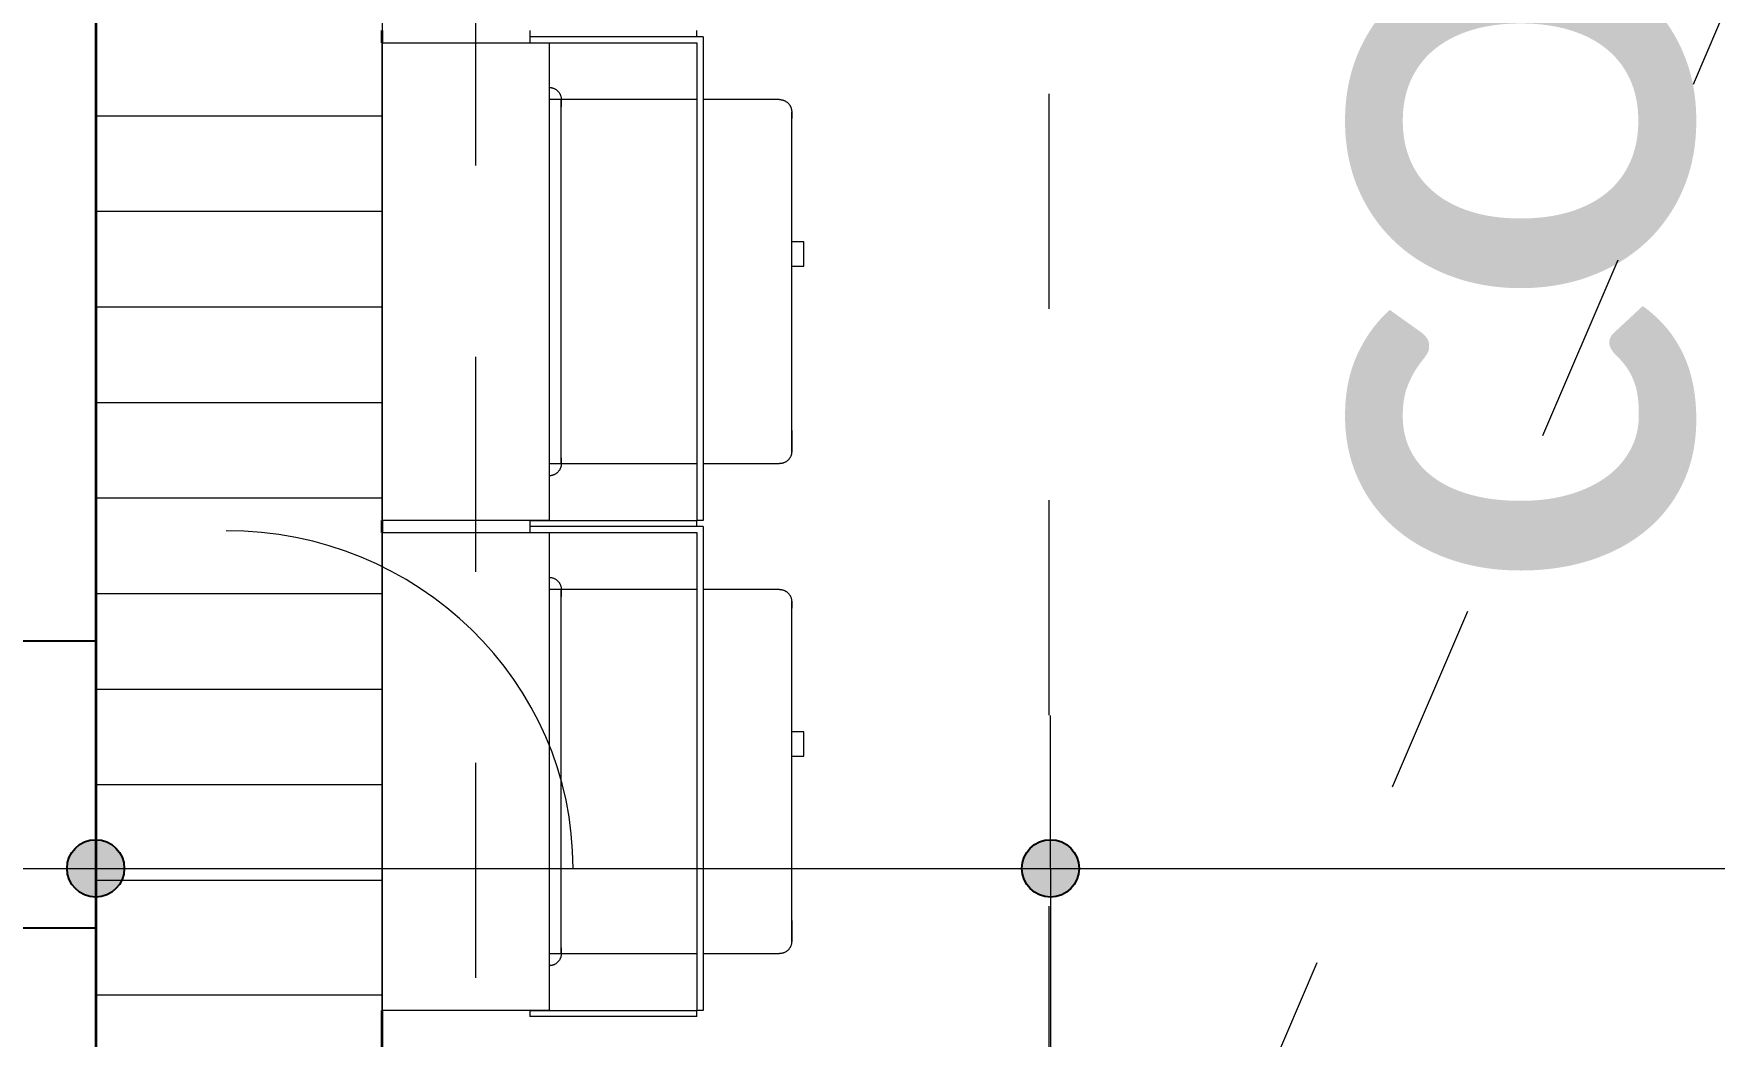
# Model space of a CAD drawing. Header units: metres. Extents: x -144 to 1000, y -717 to 29.
# Drawn here: x 229.566 to 230.446, y -570.53 to -570.005 of the extents above; entities that cross this region are included whole.
import ezdxf

# ---------------------------------------------------------------- set-up
doc = ezdxf.new("R2010")
doc.units = ezdxf.units.M
doc.linetypes.add('Basculante', pattern=[0.11625, 0.075, -0.04125])
doc.linetypes.add('basculante modificado', pattern=[0.18, 0.1125, -0.0675])
doc.layers.get('0').update_dxf_attribs({"color": 1})
for name, color, linetype, lineweight in [('A-ANNO-DIMS', 1, 'Continuous', 9), ('A-DETL', 1, 'Continuous', 9), ('A-DETL-THIN', 1, 'Continuous', 9), ('A-GLAZ-CWMG', 1, 'Continuous', 9), ('A-WALL', 4, 'Continuous', 9), ('E-ELEC-FIXT', 7, 'Continuous', 9), ('G-ANNO-TEXT', 2, 'Continuous', 9)]:
    doc.layers.add(name, color=color, linetype=linetype, lineweight=lineweight)
doc.layers.add('A-WALL-PATT', color=7, linetype='Continuous', lineweight=35, true_color=0x9c9c9c)
doc.styles.add('Calibri_B_2', font='calibrib.ttf', dxfattribs={"height": 0.135})

# ---------------------------------------------------------------- blocks, each defined once
blk = doc.blocks.new('W')
at = {"layer": 'A-ANNO-DIMS', "lineweight": 25, "true_color": 0x00592d}
h = blk.add_hatch(color=118, dxfattribs=at)
edge = h.paths.add_edge_path()
edge.add_arc((227.09898, -508.9242), 0.015, 0, 360)
h = blk.add_hatch(color=118, dxfattribs=at)
edge = h.paths.add_edge_path()
edge.add_arc((227.09898, -508.9242), 0.015, 0, 360)
h = blk.add_hatch(color=118, dxfattribs=at)
edge = h.paths.add_edge_path()
edge.add_arc((227.59898, -508.9242), 0.015, 0, 360)
h = blk.add_hatch(color=118, dxfattribs=at)
edge = h.paths.add_edge_path()
edge.add_arc((227.59898, -508.9242), 0.015, 0, 360)
at = {"layer": 'A-ANNO-DIMS', "color": 118, "true_color": 0x00592d}
for p, q in [((227.09898, -508.9242), (227.09898, -508.8442)), ((227.09898, -508.9242), (227.09898, -508.8442)), ((227.59898, -508.9242), (227.59898, -508.8442)), ((227.59898, -508.9242), (227.59898, -508.8442)), ((219.89898, -508.9242), (227.09898, -508.9242)), ((227.09898, -508.9242), (227.09898, -509.15967)), ((227.09898, -508.9242), (227.59898, -508.9242)), ((227.09898, -508.9242), (227.09898, -509.15967)), ((227.59898, -508.9242), (227.59898, -509.15967)), ((227.59898, -508.9242), (237.19876, -508.9242)), ((227.59898, -508.9242), (227.59898, -509.15967))]:
    blk.add_line(p, q, dxfattribs=at)
at = {"layer": 'A-ANNO-DIMS', "color": 118, "lineweight": 25, "true_color": 0x00592d}
for centre in [(227.09898, -508.9242), (227.09898, -508.9242), (227.59898, -508.9242), (227.59898, -508.9242)]:
    blk.add_circle(centre, 0.015, dxfattribs=at)
at = {"layer": 'A-ANNO-DIMS', "color": 118, "true_color": 0x00592d}
blk.add_ellipse((227.16724, -508.9242), major_axis=(0.18174, 0), ratio=0.972266, start_param=0, end_param=1.570796, dxfattribs=at)
at = {"layer": 'A-DETL', "color": 9, "linetype": 'Basculante', "true_color": 0xc0c0c0}
blk.add_line((230.57396, -502.35539), (227.24884, -510.11647), dxfattribs=at)
at = {"layer": 'A-DETL', "color": 7, "linetype": 'basculante modificado'}
for p, q in [((227.29802, -509.40645), (227.29802, -506.60645)), ((227.59802, -506.60645), (227.59802, -509.40645))]:
    blk.add_line(p, q, dxfattribs=at)
at = {"layer": 'A-DETL-THIN'}
blk.add_line((227.24898, -506.60639), (227.24898, -509.40639), dxfattribs=at)
at = {"layer": 'A-GLAZ-CWMG', "lineweight": 25, "extrusion": (0, 0, -1)}
for p, q in [((227.09898, -508.80539), (227.04898, -508.80539)), ((227.09898, -508.95539), (227.09898, -508.80539)), ((227.04898, -508.95539), (227.09898, -508.95539))]:
    blk.add_line(p, q, dxfattribs=at)
at = {"layer": 'A-WALL', "lineweight": 35}
for p, q in [((227.09898, -506.60639), (227.09898, -509.40039)), ((227.24898, -508.49218), (227.24898, -508.48583)), ((227.24898, -508.74853), (227.24898, -508.74218)), ((227.24898, -509.40039), (227.24898, -508.99853))]:
    blk.add_line(p, q, dxfattribs=at)
at = {"layer": 'A-WALL-PATT', "color": 8, "lineweight": 5, "true_color": 0x727272}
for p, q in [((227.24898, -508.53054), (227.09898, -508.53054)), ((227.24898, -508.58054), (227.09898, -508.58054)), ((227.24898, -508.63054), (227.09898, -508.63054)), ((227.24898, -508.68054), (227.09898, -508.68054)), ((227.24898, -508.73054), (227.09898, -508.73054)), ((227.24898, -508.78054), (227.09898, -508.78054)), ((227.24898, -508.83054), (227.09898, -508.83054)), ((227.24898, -508.88054), (227.09898, -508.88054)), ((227.24898, -508.93054), (227.09898, -508.93054)), ((227.09898, -508.99038), (227.24898, -508.99038))]:
    blk.add_line(p, q, dxfattribs=at)
at = {"layer": 'E-ELEC-FIXT'}
for p, q in [((227.32638, -508.48583), (227.32638, -508.489)), ((227.41384, -508.489), (227.41384, -508.48583)), ((227.24898, -508.74218), (227.24898, -508.49218)), ((227.24898, -508.49218), (227.33644, -508.49218)), ((227.41384, -508.489), (227.32638, -508.489)), ((227.41701, -508.489), (227.32638, -508.489)), ((227.32638, -508.489), (227.32638, -508.49218)), ((227.32638, -508.49218), (227.41384, -508.49218)), ((227.33644, -508.49218), (227.33644, -508.74218)), ((227.41384, -508.49218), (227.41384, -508.74218)), ((227.41701, -508.489), (227.41701, -508.74218)), ((227.41384, -508.52193), (227.33644, -508.52193)), ((227.34279, -508.52444), (227.34279, -508.52193)), ((227.45709, -508.52193), (227.41701, -508.52193)), ((227.34279, -508.56033), (227.34279, -508.55342)), ((227.34279, -508.58778), (227.34279, -508.57942)), ((227.46979, -508.59638), (227.46344, -508.59638)), ((227.46979, -508.59638), (227.46344, -508.59638)), ((227.46979, -508.60908), (227.46979, -508.59638)), ((227.46979, -508.59703), (227.46979, -508.59638)), ((227.46979, -508.59723), (227.46979, -508.59638)), ((227.46979, -508.59703), (227.46979, -508.59638)), ((227.46344, -508.60908), (227.46979, -508.60908)), ((227.46344, -508.60908), (227.46979, -508.60908)), ((227.46979, -508.60908), (227.46979, -508.60822)), ((227.46979, -508.60908), (227.46979, -508.60842)), ((227.46979, -508.60908), (227.46979, -508.60842)), ((227.34279, -508.65494), (227.34279, -508.64658)), ((227.34279, -508.68094), (227.34279, -508.67403)), ((227.33644, -508.71243), (227.41384, -508.71243)), ((227.34279, -508.71243), (227.34279, -508.71098)), ((227.41701, -508.71243), (227.45709, -508.71243)), ((227.33644, -508.74218), (227.24898, -508.74218)), ((227.24898, -508.99853), (227.24898, -508.74853)), ((227.24898, -508.74853), (227.33644, -508.74853)), ((227.32638, -508.74218), (227.41384, -508.74218)), ((227.32638, -508.74218), (227.32638, -508.74535)), ((227.41384, -508.74535), (227.32638, -508.74535)), ((227.41701, -508.74535), (227.32638, -508.74535)), ((227.32638, -508.74535), (227.32638, -508.74853)), ((227.32638, -508.74853), (227.41384, -508.74853)), ((227.33644, -508.74853), (227.33644, -508.99853)), ((227.41384, -508.74535), (227.41384, -508.74218)), ((227.41701, -508.74218), (227.41384, -508.74218)), ((227.41384, -508.74853), (227.41384, -508.99853)), ((227.41701, -508.74535), (227.41701, -508.99853)), ((227.41384, -508.77828), (227.33644, -508.77828)), ((227.34279, -508.78079), (227.34279, -508.77828)), ((227.45709, -508.77828), (227.41701, -508.77828)), ((227.34279, -508.81668), (227.34279, -508.80977)), ((227.34279, -508.84413), (227.34279, -508.83577)), ((227.46979, -508.85273), (227.46344, -508.85273)), ((227.46979, -508.85273), (227.46344, -508.85273)), ((227.46979, -508.86543), (227.46979, -508.85273)), ((227.46979, -508.85338), (227.46979, -508.85273)), ((227.46979, -508.85358), (227.46979, -508.85273)), ((227.46979, -508.85338), (227.46979, -508.85273)), ((227.46979, -508.86543), (227.46979, -508.86457)), ((227.46979, -508.86543), (227.46979, -508.86477)), ((227.46979, -508.86543), (227.46979, -508.86477)), ((227.46344, -508.86543), (227.46979, -508.86543)), ((227.46344, -508.86543), (227.46979, -508.86543)), ((227.34279, -508.91129), (227.34279, -508.90389)), ((227.34279, -508.93729), (227.34279, -508.93038)), ((227.33644, -508.96878), (227.41384, -508.96878)), ((227.34279, -508.96878), (227.34279, -508.96733)), ((227.41701, -508.96878), (227.45709, -508.96878)), ((227.33644, -508.99853), (227.24898, -508.99853)), ((227.32638, -508.99853), (227.41384, -508.99853)), ((227.32638, -508.99853), (227.32638, -509.0017)), ((227.41384, -509.0017), (227.32638, -509.0017)), ((227.41384, -509.0017), (227.41384, -508.99853)), ((227.41701, -508.99853), (227.41384, -508.99853))]:
    blk.add_line(p, q, dxfattribs=at)
at = {"layer": 'E-ELEC-FIXT', "flags": 128}
for points in [[(227.33644, -508.51558), (227.33669, -508.51558), (227.33695, -508.5156), (227.3372, -508.51562), (227.33745, -508.51566), (227.3377, -508.51571), (227.33795, -508.51576), (227.33819, -508.51583), (227.33844, -508.5159), (227.33868, -508.51599), (227.33891, -508.51608), (227.33914, -508.51618), (227.33937, -508.5163), (227.3396, -508.51642), (227.33981, -508.51655), (227.34003, -508.51669), (227.34023, -508.51684), (227.34043, -508.51699), (227.34063, -508.51715), (227.34081, -508.51733), (227.341, -508.5175), (227.34117, -508.51769), (227.34133, -508.51788), (227.34149, -508.51808), (227.34164, -508.51829), (227.34178, -508.5185), (227.34192, -508.51871), (227.34204, -508.51894), (227.34216, -508.51916), (227.34226, -508.51939), (227.34236, -508.51963), (227.34245, -508.51987), (227.34252, -508.52011), (227.34259, -508.52035), (227.34265, -508.5206), (227.3427, -508.52085), (227.34274, -508.5211), (227.34276, -508.52135), (227.34278, -508.52161), (227.34279, -508.52186), (227.34279, -508.52193)], [(227.33644, -508.51558), (227.33669, -508.51558), (227.33695, -508.5156), (227.3372, -508.51562), (227.33745, -508.51566), (227.3377, -508.51571), (227.33795, -508.51576), (227.33819, -508.51583), (227.33844, -508.5159), (227.33868, -508.51599), (227.33891, -508.51608), (227.33914, -508.51618), (227.33937, -508.5163), (227.3396, -508.51642), (227.33981, -508.51655), (227.34003, -508.51669), (227.34023, -508.51684), (227.34043, -508.51699), (227.34063, -508.51715)], [(227.34226, -508.51939), (227.34236, -508.51963), (227.34245, -508.51987), (227.34252, -508.52011), (227.34259, -508.52035), (227.34265, -508.5206), (227.3427, -508.52085), (227.34274, -508.5211), (227.34276, -508.52135), (227.34278, -508.52161), (227.34279, -508.52186), (227.34279, -508.52193)], [(227.34279, -508.61718), (227.34279, -508.61337), (227.34279, -508.60957), (227.34279, -508.60578), (227.34279, -508.602), (227.34279, -508.59826), (227.34279, -508.59454), (227.34279, -508.59086), (227.34279, -508.58722), (227.34279, -508.58362), (227.34279, -508.58009), (227.34279, -508.57661), (227.34279, -508.57319), (227.34279, -508.56985), (227.34279, -508.56658), (227.34279, -508.5634), (227.34279, -508.5603), (227.34279, -508.55729), (227.34279, -508.55437), (227.34279, -508.55156), (227.34279, -508.54885), (227.34279, -508.54625), (227.34279, -508.54377), (227.34279, -508.5414), (227.34279, -508.53915), (227.34279, -508.53703), (227.34279, -508.53503), (227.34279, -508.53317), (227.34279, -508.53144), (227.34279, -508.52985), (227.34279, -508.5284), (227.34279, -508.52709), (227.34279, -508.52593), (227.34279, -508.52491), (227.34279, -508.52404), (227.34279, -508.52331), (227.34279, -508.52274), (227.34279, -508.52232), (227.34279, -508.52205), (227.34279, -508.52193), (227.34279, -508.52193)], [(227.34279, -508.52193), (227.34279, -508.522), (227.34279, -508.52223), (227.34279, -508.52261), (227.34279, -508.52315), (227.34279, -508.52383), (227.34279, -508.52466), (227.34279, -508.52564)], [(227.45709, -508.52193), (227.45734, -508.52193), (227.4576, -508.52195), (227.45785, -508.52197), (227.4581, -508.52201), (227.45835, -508.52206), (227.4586, -508.52211), (227.45884, -508.52218), (227.45909, -508.52225), (227.45933, -508.52234), (227.45956, -508.52243), (227.45979, -508.52253), (227.46002, -508.52265), (227.46025, -508.52277), (227.46046, -508.5229), (227.46068, -508.52304), (227.46088, -508.52319), (227.46108, -508.52334), (227.46128, -508.5235), (227.46146, -508.52368), (227.46165, -508.52385), (227.46182, -508.52404), (227.46198, -508.52423), (227.46214, -508.52443), (227.46229, -508.52464), (227.46243, -508.52485), (227.46257, -508.52506), (227.46269, -508.52529), (227.46281, -508.52551), (227.46291, -508.52574), (227.46301, -508.52598), (227.4631, -508.52622), (227.46317, -508.52646), (227.46324, -508.5267), (227.4633, -508.52695), (227.46335, -508.5272), (227.46339, -508.52745), (227.46341, -508.5277), (227.46343, -508.52796), (227.46344, -508.52821), (227.46344, -508.52828)], [(227.45785, -508.52197), (227.4581, -508.52201), (227.45835, -508.52206), (227.4586, -508.52211), (227.45884, -508.52218), (227.45909, -508.52225), (227.45933, -508.52234), (227.45956, -508.52243), (227.45979, -508.52253), (227.46002, -508.52265), (227.46025, -508.52277), (227.46046, -508.5229), (227.46068, -508.52304), (227.46088, -508.52319)], [(227.46229, -508.52464), (227.46243, -508.52485), (227.46257, -508.52506), (227.46269, -508.52529), (227.46281, -508.52551), (227.46291, -508.52574), (227.46301, -508.52598), (227.4631, -508.52622), (227.46317, -508.52646), (227.46324, -508.5267), (227.4633, -508.52695), (227.46335, -508.5272), (227.46339, -508.52745), (227.46341, -508.5277), (227.46343, -508.52796), (227.46344, -508.52821), (227.46344, -508.52828)], [(227.46344, -508.70608), (227.46344, -508.70601), (227.46344, -508.70579), (227.46344, -508.70544), (227.46344, -508.70494), (227.46344, -508.70431), (227.46344, -508.70353), (227.46344, -508.70262), (227.46344, -508.70157), (227.46344, -508.70038), (227.46344, -508.69906), (227.46344, -508.69761), (227.46344, -508.69603), (227.46344, -508.69433), (227.46344, -508.6925), (227.46344, -508.69055), (227.46344, -508.68849), (227.46344, -508.6863), (227.46344, -508.68401), (227.46344, -508.68162), (227.46344, -508.67912), (227.46344, -508.67652), (227.46344, -508.67382), (227.46344, -508.67104), (227.46344, -508.66816), (227.46344, -508.66521), (227.46344, -508.66218), (227.46344, -508.65908), (227.46344, -508.65591), (227.46344, -508.65268), (227.46344, -508.64939), (227.46344, -508.64605), (227.46344, -508.64267), (227.46344, -508.63924), (227.46344, -508.63578), (227.46344, -508.63229), (227.46344, -508.62877), (227.46344, -508.62524), (227.46344, -508.62169), (227.46344, -508.61814), (227.46344, -508.61458), (227.46344, -508.61103), (227.46344, -508.60749), (227.46344, -508.60396), (227.46344, -508.60046), (227.46344, -508.59698), (227.46344, -508.59353), (227.46344, -508.59013), (227.46344, -508.58676), (227.46344, -508.58345), (227.46344, -508.58018), (227.46344, -508.57698), (227.46344, -508.57384), (227.46344, -508.57077), (227.46344, -508.56778), (227.46344, -508.56486), (227.46344, -508.56203), (227.46344, -508.55928), (227.46344, -508.55663), (227.46344, -508.55408), (227.46344, -508.55162), (227.46344, -508.54928), (227.46344, -508.54704), (227.46344, -508.54491), (227.46344, -508.54289), (227.46344, -508.541), (227.46344, -508.53923), (227.46344, -508.53758), (227.46344, -508.53606), (227.46344, -508.53467), (227.46344, -508.53342), (227.46344, -508.53229), (227.46344, -508.5313), (227.46344, -508.53045), (227.46344, -508.52974), (227.46344, -508.52917), (227.46344, -508.52874), (227.46344, -508.52845), (227.46344, -508.5283), (227.46344, -508.52828)], [(227.46344, -508.52828), (227.46344, -508.52835), (227.46344, -508.52856), (227.46344, -508.52892), (227.46344, -508.52941), (227.46344, -508.53005), (227.46344, -508.53083), (227.46344, -508.53174)], [(227.46344, -508.52974), (227.46344, -508.52917), (227.46344, -508.52874), (227.46344, -508.52845), (227.46344, -508.5283), (227.46344, -508.52828)], [(227.46344, -508.52828), (227.46344, -508.52835), (227.46344, -508.52856), (227.46344, -508.52892), (227.46344, -508.52941)], [(227.34279, -508.71243), (227.34279, -508.71235), (227.34279, -508.71212), (227.34279, -508.71174), (227.34279, -508.71121), (227.34279, -508.71053), (227.34279, -508.7097), (227.34279, -508.70872), (227.34279, -508.70759), (227.34279, -508.70632), (227.34279, -508.70491), (227.34279, -508.70336), (227.34279, -508.70166), (227.34279, -508.69984), (227.34279, -508.69788), (227.34279, -508.69579), (227.34279, -508.69358), (227.34279, -508.69124), (227.34279, -508.68879), (227.34279, -508.68622), (227.34279, -508.68354), (227.34279, -508.68075), (227.34279, -508.67787), (227.34279, -508.67488), (227.34279, -508.67181), (227.34279, -508.66864), (227.34279, -508.6654), (227.34279, -508.66207), (227.34279, -508.65868), (227.34279, -508.65522), (227.34279, -508.65169), (227.34279, -508.64812), (227.34279, -508.64449), (227.34279, -508.64082), (227.34279, -508.63711), (227.34279, -508.63337), (227.34279, -508.6296), (227.34279, -508.62582), (227.34279, -508.62201), (227.34279, -508.61821), (227.34279, -508.61718)], [(227.46344, -508.70608), (227.46344, -508.70601), (227.46344, -508.70579), (227.46344, -508.70544), (227.46344, -508.70494), (227.46344, -508.70431), (227.46344, -508.70353), (227.46344, -508.70262), (227.46344, -508.70157), (227.46344, -508.70038), (227.46344, -508.69906), (227.46344, -508.69761), (227.46344, -508.69603), (227.46344, -508.69433)], [(227.46344, -508.69513), (227.46344, -508.69677), (227.46344, -508.69829), (227.46344, -508.69968), (227.46344, -508.70094), (227.46344, -508.70207), (227.46344, -508.70305), (227.46344, -508.7039), (227.46344, -508.70462), (227.46344, -508.70519), (227.46344, -508.70562), (227.46344, -508.70591), (227.46344, -508.70606), (227.46344, -508.70608)], [(227.46344, -508.69513), (227.46344, -508.69677), (227.46344, -508.69829), (227.46344, -508.69968), (227.46344, -508.70094), (227.46344, -508.70207), (227.46344, -508.70305), (227.46344, -508.7039), (227.46344, -508.70462), (227.46344, -508.70519), (227.46344, -508.70562), (227.46344, -508.70591), (227.46344, -508.70606), (227.46344, -508.70608)], [(227.46344, -508.70608), (227.46343, -508.70633), (227.46342, -508.70659), (227.46339, -508.70684), (227.46336, -508.70709), (227.46331, -508.70734), (227.46326, -508.70759), (227.46319, -508.70783), (227.46312, -508.70808), (227.46303, -508.70832), (227.46294, -508.70855), (227.46284, -508.70878), (227.46272, -508.70901), (227.4626, -508.70923), (227.46247, -508.70945), (227.46233, -508.70966), (227.46218, -508.70987), (227.46203, -508.71007), (227.46186, -508.71027), (227.46169, -508.71045), (227.46151, -508.71063), (227.46133, -508.71081), (227.46114, -508.71097), (227.46094, -508.71113), (227.46073, -508.71128), (227.46052, -508.71142), (227.4603, -508.71155), (227.46008, -508.71168), (227.45986, -508.71179), (227.45963, -508.7119), (227.45939, -508.712), (227.45915, -508.71208), (227.45891, -508.71216), (227.45867, -508.71223), (227.45842, -508.71229), (227.45817, -508.71234), (227.45792, -508.71237), (227.45767, -508.7124), (227.45741, -508.71242), (227.45716, -508.71243), (227.45709, -508.71243)], [(227.46344, -508.70608), (227.46343, -508.70633), (227.46342, -508.70659), (227.46339, -508.70684), (227.46336, -508.70709), (227.46331, -508.70734), (227.46326, -508.70759), (227.46319, -508.70783), (227.46312, -508.70808), (227.46303, -508.70832), (227.46294, -508.70855), (227.46284, -508.70878), (227.46272, -508.70901), (227.4626, -508.70923), (227.46247, -508.70945), (227.46233, -508.70966), (227.46218, -508.70987), (227.46203, -508.71007), (227.46186, -508.71027), (227.46169, -508.71045)], [(227.34279, -508.71243), (227.34278, -508.71268), (227.34277, -508.71294), (227.34274, -508.71319), (227.34271, -508.71344), (227.34266, -508.71369), (227.34261, -508.71394), (227.34254, -508.71418), (227.34247, -508.71443), (227.34238, -508.71467), (227.34229, -508.7149), (227.34219, -508.71513), (227.34207, -508.71536), (227.34195, -508.71558), (227.34182, -508.7158), (227.34168, -508.71601), (227.34153, -508.71622), (227.34138, -508.71642), (227.34121, -508.71662), (227.34104, -508.7168), (227.34086, -508.71698), (227.34068, -508.71716), (227.34049, -508.71732), (227.34029, -508.71748), (227.34008, -508.71763), (227.33987, -508.71777), (227.33965, -508.7179), (227.33943, -508.71803), (227.33921, -508.71814), (227.33898, -508.71825), (227.33874, -508.71835), (227.3385, -508.71843), (227.33826, -508.71851), (227.33802, -508.71858), (227.33777, -508.71864), (227.33752, -508.71869), (227.33727, -508.71872), (227.33702, -508.71875), (227.33676, -508.71877), (227.33651, -508.71878), (227.33644, -508.71878)], [(227.34279, -508.71243), (227.34278, -508.71268), (227.34277, -508.71294), (227.34274, -508.71319), (227.34271, -508.71344), (227.34266, -508.71369), (227.34261, -508.71394), (227.34254, -508.71418), (227.34247, -508.71443), (227.34238, -508.71467)], [(227.34279, -508.70945), (227.34279, -508.71032), (227.34279, -508.71104), (227.34279, -508.71162), (227.34279, -508.71204), (227.34279, -508.71231), (227.34279, -508.71242), (227.34279, -508.71243)], [(227.46094, -508.71113), (227.46073, -508.71128), (227.46052, -508.71142), (227.4603, -508.71155), (227.46008, -508.71168), (227.45986, -508.71179), (227.45963, -508.7119), (227.45939, -508.712), (227.45915, -508.71208), (227.45891, -508.71216), (227.45867, -508.71223), (227.45842, -508.71229), (227.45817, -508.71234), (227.45792, -508.71237)], [(227.34049, -508.71732), (227.34029, -508.71748), (227.34008, -508.71763), (227.33987, -508.71777), (227.33965, -508.7179), (227.33943, -508.71803), (227.33921, -508.71814), (227.33898, -508.71825), (227.33874, -508.71835), (227.3385, -508.71843), (227.33826, -508.71851), (227.33802, -508.71858), (227.33777, -508.71864), (227.33752, -508.71869), (227.33727, -508.71872), (227.33702, -508.71875), (227.33676, -508.71877), (227.33651, -508.71878), (227.33644, -508.71878)], [(227.33644, -508.77193), (227.33669, -508.77193), (227.33695, -508.77195), (227.3372, -508.77197), (227.33745, -508.77201), (227.3377, -508.77206), (227.33795, -508.77211), (227.33819, -508.77218), (227.33844, -508.77225), (227.33868, -508.77234), (227.33891, -508.77243), (227.33914, -508.77253), (227.33937, -508.77265), (227.3396, -508.77277), (227.33981, -508.7729), (227.34003, -508.77304), (227.34023, -508.77319), (227.34043, -508.77334), (227.34063, -508.7735), (227.34081, -508.77368), (227.341, -508.77385), (227.34117, -508.77404), (227.34133, -508.77423), (227.34149, -508.77443), (227.34164, -508.77464), (227.34178, -508.77485), (227.34192, -508.77506), (227.34204, -508.77529), (227.34216, -508.77551), (227.34226, -508.77574), (227.34236, -508.77598), (227.34245, -508.77622), (227.34252, -508.77646), (227.34259, -508.7767), (227.34265, -508.77695), (227.3427, -508.7772), (227.34274, -508.77745), (227.34276, -508.7777), (227.34278, -508.77796), (227.34279, -508.77821), (227.34279, -508.77828)], [(227.33644, -508.77193), (227.33669, -508.77193), (227.33695, -508.77195), (227.3372, -508.77197), (227.33745, -508.77201), (227.3377, -508.77206), (227.33795, -508.77211), (227.33819, -508.77218), (227.33844, -508.77225), (227.33868, -508.77234), (227.33891, -508.77243), (227.33914, -508.77253), (227.33937, -508.77265), (227.3396, -508.77277), (227.33981, -508.7729), (227.34003, -508.77304), (227.34023, -508.77319), (227.34043, -508.77334), (227.34063, -508.7735)], [(227.34226, -508.77574), (227.34236, -508.77598), (227.34245, -508.77622), (227.34252, -508.77646), (227.34259, -508.7767), (227.34265, -508.77695), (227.3427, -508.7772), (227.34274, -508.77745), (227.34276, -508.7777), (227.34278, -508.77796), (227.34279, -508.77821), (227.34279, -508.77828)], [(227.34279, -508.87353), (227.34279, -508.86972), (227.34279, -508.86592), (227.34279, -508.86213), (227.34279, -508.85835), (227.34279, -508.85461), (227.34279, -508.85089), (227.34279, -508.84721), (227.34279, -508.84357), (227.34279, -508.83997), (227.34279, -508.83644), (227.34279, -508.83296), (227.34279, -508.82954), (227.34279, -508.8262), (227.34279, -508.82293), (227.34279, -508.81975), (227.34279, -508.81665), (227.34279, -508.81364), (227.34279, -508.81072), (227.34279, -508.80791), (227.34279, -508.8052), (227.34279, -508.8026), (227.34279, -508.80012), (227.34279, -508.79775), (227.34279, -508.7955), (227.34279, -508.79338), (227.34279, -508.79138), (227.34279, -508.78952), (227.34279, -508.78779), (227.34279, -508.7862), (227.34279, -508.78475), (227.34279, -508.78344), (227.34279, -508.78228), (227.34279, -508.78126), (227.34279, -508.78039), (227.34279, -508.77966), (227.34279, -508.77909), (227.34279, -508.77867), (227.34279, -508.7784), (227.34279, -508.77828), (227.34279, -508.77828)], [(227.34279, -508.77828), (227.34279, -508.77835), (227.34279, -508.77858), (227.34279, -508.77896), (227.34279, -508.7795), (227.34279, -508.78018), (227.34279, -508.78101), (227.34279, -508.78199)], [(227.45709, -508.77828), (227.45734, -508.77828), (227.4576, -508.7783), (227.45785, -508.77832), (227.4581, -508.77836), (227.45835, -508.77841), (227.4586, -508.77846), (227.45884, -508.77853), (227.45909, -508.7786), (227.45933, -508.77869), (227.45956, -508.77878), (227.45979, -508.77888), (227.46002, -508.779), (227.46025, -508.77912), (227.46046, -508.77925), (227.46068, -508.77939), (227.46088, -508.77954), (227.46108, -508.77969), (227.46128, -508.77985), (227.46146, -508.78003), (227.46165, -508.7802), (227.46182, -508.78039), (227.46198, -508.78058), (227.46214, -508.78078), (227.46229, -508.78099), (227.46243, -508.7812), (227.46257, -508.78141), (227.46269, -508.78164), (227.46281, -508.78186), (227.46291, -508.78209), (227.46301, -508.78233), (227.4631, -508.78257), (227.46317, -508.78281), (227.46324, -508.78305), (227.4633, -508.7833), (227.46335, -508.78355), (227.46339, -508.7838), (227.46341, -508.78405), (227.46343, -508.78431), (227.46344, -508.78456), (227.46344, -508.78463)], [(227.45785, -508.77832), (227.4581, -508.77836), (227.45835, -508.77841), (227.4586, -508.77846), (227.45884, -508.77853), (227.45909, -508.7786), (227.45933, -508.77869), (227.45956, -508.77878), (227.45979, -508.77888), (227.46002, -508.779), (227.46025, -508.77912), (227.46046, -508.77925), (227.46068, -508.77939), (227.46088, -508.77954)], [(227.46229, -508.78099), (227.46243, -508.7812), (227.46257, -508.78141), (227.46269, -508.78164), (227.46281, -508.78186), (227.46291, -508.78209), (227.46301, -508.78233), (227.4631, -508.78257), (227.46317, -508.78281), (227.46324, -508.78305), (227.4633, -508.7833), (227.46335, -508.78355), (227.46339, -508.7838), (227.46341, -508.78405), (227.46343, -508.78431), (227.46344, -508.78456), (227.46344, -508.78463)], [(227.46344, -508.96243), (227.46344, -508.96236), (227.46344, -508.96214), (227.46344, -508.96179), (227.46344, -508.96129), (227.46344, -508.96066), (227.46344, -508.95988), (227.46344, -508.95897), (227.46344, -508.95792), (227.46344, -508.95673), (227.46344, -508.95541), (227.46344, -508.95396), (227.46344, -508.95238), (227.46344, -508.95068), (227.46344, -508.94885), (227.46344, -508.9469), (227.46344, -508.94484), (227.46344, -508.94265), (227.46344, -508.94036), (227.46344, -508.93797), (227.46344, -508.93547), (227.46344, -508.93287), (227.46344, -508.93017), (227.46344, -508.92739), (227.46344, -508.92451), (227.46344, -508.92156), (227.46344, -508.91853), (227.46344, -508.91543), (227.46344, -508.91226), (227.46344, -508.90903), (227.46344, -508.90574), (227.46344, -508.9024), (227.46344, -508.89902), (227.46344, -508.89559), (227.46344, -508.89213), (227.46344, -508.88864), (227.46344, -508.88512), (227.46344, -508.88159), (227.46344, -508.87804), (227.46344, -508.87449), (227.46344, -508.87093), (227.46344, -508.86738), (227.46344, -508.86384), (227.46344, -508.86031), (227.46344, -508.85681), (227.46344, -508.85333), (227.46344, -508.84988), (227.46344, -508.84648), (227.46344, -508.84311), (227.46344, -508.8398), (227.46344, -508.83653), (227.46344, -508.83333), (227.46344, -508.83019), (227.46344, -508.82712), (227.46344, -508.82413), (227.46344, -508.82121), (227.46344, -508.81838), (227.46344, -508.81563), (227.46344, -508.81298), (227.46344, -508.81043), (227.46344, -508.80797), (227.46344, -508.80563), (227.46344, -508.80339), (227.46344, -508.80126), (227.46344, -508.79924), (227.46344, -508.79735), (227.46344, -508.79558), (227.46344, -508.79393), (227.46344, -508.79241), (227.46344, -508.79102), (227.46344, -508.78977), (227.46344, -508.78864), (227.46344, -508.78765), (227.46344, -508.7868), (227.46344, -508.78609), (227.46344, -508.78552), (227.46344, -508.78509), (227.46344, -508.7848), (227.46344, -508.78465), (227.46344, -508.78463)], [(227.46344, -508.78463), (227.46344, -508.7847), (227.46344, -508.78491), (227.46344, -508.78527), (227.46344, -508.78576), (227.46344, -508.7864), (227.46344, -508.78718), (227.46344, -508.78809)], [(227.46344, -508.78609), (227.46344, -508.78552), (227.46344, -508.78509), (227.46344, -508.7848), (227.46344, -508.78465), (227.46344, -508.78463)], [(227.46344, -508.78463), (227.46344, -508.7847), (227.46344, -508.78491), (227.46344, -508.78527), (227.46344, -508.78576)], [(227.34279, -508.96878), (227.34279, -508.9687), (227.34279, -508.96847), (227.34279, -508.96809), (227.34279, -508.96756), (227.34279, -508.96688), (227.34279, -508.96605), (227.34279, -508.96507), (227.34279, -508.96394), (227.34279, -508.96267), (227.34279, -508.96126), (227.34279, -508.95971), (227.34279, -508.95801), (227.34279, -508.95619), (227.34279, -508.95423), (227.34279, -508.95214), (227.34279, -508.94993), (227.34279, -508.94759), (227.34279, -508.94514), (227.34279, -508.94257), (227.34279, -508.93989), (227.34279, -508.9371), (227.34279, -508.93422), (227.34279, -508.93123), (227.34279, -508.92816), (227.34279, -508.92499), (227.34279, -508.92175), (227.34279, -508.91842), (227.34279, -508.91503), (227.34279, -508.91157), (227.34279, -508.90804), (227.34279, -508.90447), (227.34279, -508.90084), (227.34279, -508.89717), (227.34279, -508.89346), (227.34279, -508.88972), (227.34279, -508.88595), (227.34279, -508.88217), (227.34279, -508.87836), (227.34279, -508.87456), (227.34279, -508.87353)], [(227.46344, -508.96243), (227.46344, -508.96236), (227.46344, -508.96214), (227.46344, -508.96179), (227.46344, -508.96129), (227.46344, -508.96066), (227.46344, -508.95988), (227.46344, -508.95897), (227.46344, -508.95792), (227.46344, -508.95673), (227.46344, -508.95541), (227.46344, -508.95396), (227.46344, -508.95238), (227.46344, -508.95068)], [(227.46344, -508.95148), (227.46344, -508.95312), (227.46344, -508.95464), (227.46344, -508.95603), (227.46344, -508.95729), (227.46344, -508.95842), (227.46344, -508.9594), (227.46344, -508.96025), (227.46344, -508.96097), (227.46344, -508.96154), (227.46344, -508.96197), (227.46344, -508.96226), (227.46344, -508.96241), (227.46344, -508.96243)], [(227.46344, -508.95148), (227.46344, -508.95312), (227.46344, -508.95464), (227.46344, -508.95603), (227.46344, -508.95729), (227.46344, -508.95842), (227.46344, -508.9594), (227.46344, -508.96025), (227.46344, -508.96097), (227.46344, -508.96154), (227.46344, -508.96197), (227.46344, -508.96226), (227.46344, -508.96241), (227.46344, -508.96243)], [(227.34279, -508.96878), (227.34278, -508.96903), (227.34277, -508.96929), (227.34274, -508.96954), (227.34271, -508.96979), (227.34266, -508.97004), (227.34261, -508.97029), (227.34254, -508.97053), (227.34247, -508.97078), (227.34238, -508.97102), (227.34229, -508.97125), (227.34219, -508.97148), (227.34207, -508.97171), (227.34195, -508.97193), (227.34182, -508.97215), (227.34168, -508.97236), (227.34153, -508.97257), (227.34138, -508.97277), (227.34121, -508.97297), (227.34104, -508.97315), (227.34086, -508.97333), (227.34068, -508.97351), (227.34049, -508.97367), (227.34029, -508.97383), (227.34008, -508.97398), (227.33987, -508.97412), (227.33965, -508.97425), (227.33943, -508.97438), (227.33921, -508.97449), (227.33898, -508.9746), (227.33874, -508.9747), (227.3385, -508.97478), (227.33826, -508.97486), (227.33802, -508.97493), (227.33777, -508.97499), (227.33752, -508.97504), (227.33727, -508.97507), (227.33702, -508.9751), (227.33676, -508.97512), (227.33651, -508.97513), (227.33644, -508.97513)], [(227.34279, -508.96878), (227.34278, -508.96903), (227.34277, -508.96929), (227.34274, -508.96954), (227.34271, -508.96979), (227.34266, -508.97004), (227.34261, -508.97029), (227.34254, -508.97053), (227.34247, -508.97078), (227.34238, -508.97102)], [(227.34279, -508.9658), (227.34279, -508.96667), (227.34279, -508.96739), (227.34279, -508.96797), (227.34279, -508.96839), (227.34279, -508.96866), (227.34279, -508.96877), (227.34279, -508.96878)], [(227.46344, -508.96243), (227.46343, -508.96268), (227.46342, -508.96294), (227.46339, -508.96319), (227.46336, -508.96344), (227.46331, -508.96369), (227.46326, -508.96394), (227.46319, -508.96418), (227.46312, -508.96443), (227.46303, -508.96467), (227.46294, -508.9649), (227.46284, -508.96513), (227.46272, -508.96536), (227.4626, -508.96558), (227.46247, -508.9658), (227.46233, -508.96601), (227.46218, -508.96622), (227.46203, -508.96642), (227.46186, -508.96662), (227.46169, -508.9668), (227.46151, -508.96698), (227.46133, -508.96716), (227.46114, -508.96732), (227.46094, -508.96748), (227.46073, -508.96763), (227.46052, -508.96777), (227.4603, -508.9679), (227.46008, -508.96803), (227.45986, -508.96814), (227.45963, -508.96825), (227.45939, -508.96835), (227.45915, -508.96843), (227.45891, -508.96851), (227.45867, -508.96858), (227.45842, -508.96864), (227.45817, -508.96869), (227.45792, -508.96872), (227.45767, -508.96875), (227.45741, -508.96877), (227.45716, -508.96878), (227.45709, -508.96878)], [(227.46094, -508.96748), (227.46073, -508.96763), (227.46052, -508.96777), (227.4603, -508.9679), (227.46008, -508.96803), (227.45986, -508.96814), (227.45963, -508.96825), (227.45939, -508.96835), (227.45915, -508.96843), (227.45891, -508.96851), (227.45867, -508.96858), (227.45842, -508.96864), (227.45817, -508.96869), (227.45792, -508.96872)], [(227.46344, -508.96243), (227.46343, -508.96268), (227.46342, -508.96294), (227.46339, -508.96319), (227.46336, -508.96344), (227.46331, -508.96369), (227.46326, -508.96394), (227.46319, -508.96418), (227.46312, -508.96443), (227.46303, -508.96467), (227.46294, -508.9649), (227.46284, -508.96513), (227.46272, -508.96536), (227.4626, -508.96558), (227.46247, -508.9658), (227.46233, -508.96601), (227.46218, -508.96622), (227.46203, -508.96642), (227.46186, -508.96662), (227.46169, -508.9668)], [(227.34049, -508.97367), (227.34029, -508.97383), (227.34008, -508.97398), (227.33987, -508.97412), (227.33965, -508.97425), (227.33943, -508.97438), (227.33921, -508.97449), (227.33898, -508.9746), (227.33874, -508.9747), (227.3385, -508.97478), (227.33826, -508.97486), (227.33802, -508.97493), (227.33777, -508.97499), (227.33752, -508.97504), (227.33727, -508.97507), (227.33702, -508.9751), (227.33676, -508.97512), (227.33651, -508.97513), (227.33644, -508.97513)]]:
    blk.add_lwpolyline(points, dxfattribs=at)
at = {"layer": 'G-ANNO-TEXT', "style": 'Calibri_B_2'}
blk.add_text('CONTADORES', height=0.18, rotation=90, dxfattribs=at).set_placement((227.93523, -508.77403))

msp = doc.modelspace()

# ---------------------------------------------------------------- block references
at = {"color": 3}
msp.add_blockref('W', (2.49936, -61.51756), dxfattribs=at)

doc.saveas('drawing.dxf')
